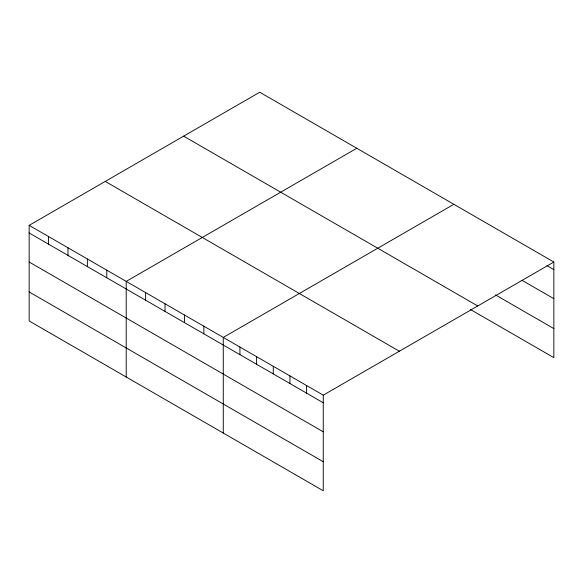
<?xml version="1.0" encoding="UTF-8"?>
<svg xmlns="http://www.w3.org/2000/svg" width="583" height="583" viewBox="0 0 583 583"><rect width="100%" height="100%" fill="white"/><g stroke="black" fill="none" stroke-linecap="round" stroke-linejoin="round"><path stroke-width="0.87" d="M323.266 431.814L323.266 395.157L29.15 225.351L29.15 320.971L323.266 490.777L323.266 431.814L29.15 262.007M29.15 225.351L259.734 92.223L553.85 262.029L553.85 357.649L470.517 309.537M356.796 148.264L126.205 281.392L126.205 377.004M453.851 204.298L223.267 337.426L223.267 433.038M323.266 395.157L553.85 262.029M547.029 265.71L553.85 269.645M522.033 280.314L553.85 298.685M495.521 294.925L553.85 328.608M183.645 136.16L477.754 305.966M105.246 181.422L399.355 351.228M29.15 232.967L323.266 402.773M29.15 291.93L323.266 461.736M306.6 385.538L306.6 393.153M289.933 375.911L289.933 383.527M273.267 366.292L273.267 373.907M256.6 356.672L256.6 364.28M239.934 347.045L239.934 354.661M203.853 326.218L203.853 333.833M184.439 315.009L184.439 322.625M165.033 303.801L165.033 311.417M145.619 292.593L145.619 300.209M106.798 270.184L106.798 277.792M87.384 258.976L87.384 266.591M67.971 247.768L67.971 255.383M48.564 236.56L48.564 244.175"/></g></svg>
